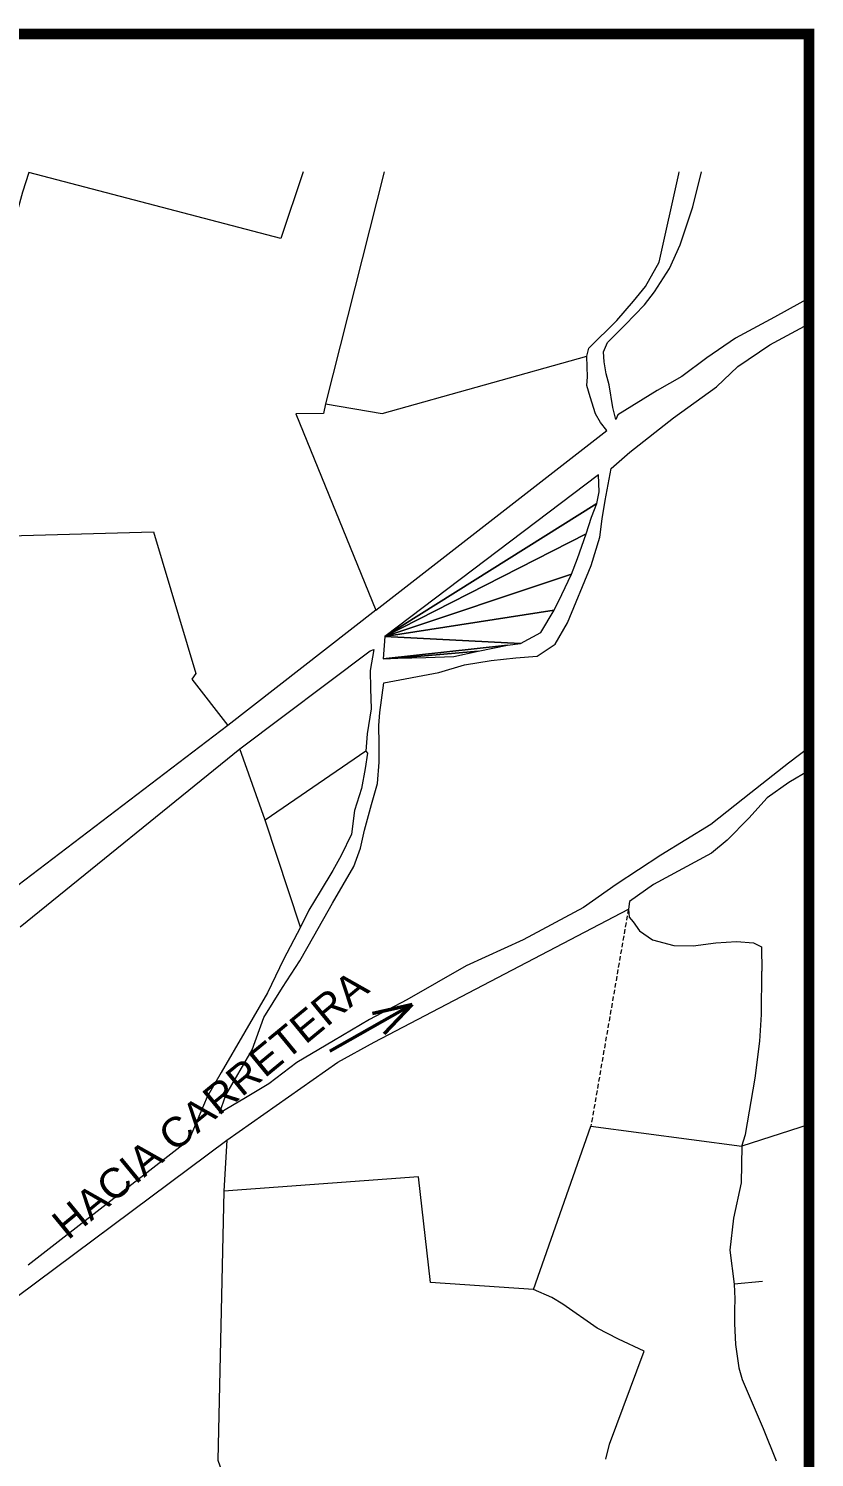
# Model space of a CAD drawing. Header units: millimetres. Extents: x -3245 to 2970, y 1153 to 3965.
# Drawn here: x 490 to 533.2, y 2645 to 2723.5 of the extents above; entities that cross this region are included whole.
import ezdxf

# ---------------------------------------------------------------- set-up
doc = ezdxf.new("R2010")
doc.units = ezdxf.units.MM
doc.linetypes.add('HIDDEN', pattern=[0.375, 0.25, -0.125])
for name, color, linetype in [('2', 1, 'Continuous'), ('3', 7, 'Continuous'), ('4', 7, 'Continuous'), ('CVL_CUADCON_TX', 2, 'Continuous')]:
    doc.layers.add(name, color=color, linetype=linetype)
doc.styles.add('PUNTOS PI', font='arial.ttf', dxfattribs={"height": 2.75})

msp = doc.modelspace()

# ---------------------------------------------------------------- hatches: boundary and pattern name
h = msp.add_hatch(color=9)
h.dxf.hatch_style = 1
h.paths.add_polyline_path([(482.8503, 2650.1334), (480.6705, 2655.1364), (477.2994, 2652.9167, -0.2652043), (473.1335, 2646.0697), (473.3549, 2645.0905), (473.6345, 2643.6005), (473.7314, 2643.224)])
h.paths.add_polyline_path([(477.2994, 2652.9167), (472.1925, 2649.5542), (472.7489, 2647.6912), (473.0021, 2646.6511), (473.1335, 2646.0697, 0.2652043)])
h.paths.add_polyline_path([(484.3543, 2644.6718), (496.0663, 2644.6718), (496.0663, 2648.5572), (484.3543, 2648.5572)], flags=9)

# ---------------------------------------------------------------- linework, layer by layer
at = {"color": 7, "lineweight": 50}
for p, q in [((506.576, 2667.3027), (511.1034, 2669.8827)), ((511.1034, 2669.8827), (508.9263, 2669.3892)), ((511.1034, 2669.8827), (509.5691, 2668.2613))]:
    msp.add_line(p, q, dxfattribs=at)
at = {"const_width": 0.5892}
msp.add_lwpolyline([(532.9225, 2723.2134), (391.5083, 2723.2134), (391.5083, 2590.6376), (532.9225, 2590.6376)], close=True, dxfattribs=at)
at = {"layer": '2', "color": 1, "linetype": 'Continuous', "lineweight": 5}
for p, q in [((500.9631, 2685.2069), (489.4325, 2676.4146)), ((489.5646, 2674.1473), (501.6347, 2683.9225)), ((503.0208, 2680.0035), (501.6347, 2683.9225)), ((508.5633, 2683.801), (503.0208, 2680.0035)), ((504.9649, 2674.1314), (503.0208, 2680.0035)), ((517.7664, 2654.2145), (520.928, 2663.1913)), ((520.928, 2663.1913), (529.2242, 2662.0866)), ((532.9225, 2663.2875), (529.2242, 2662.0866)), ((498.8318, 2662.4144), (490, 2655.5464)), ((500.9187, 2662.4177), (500.7547, 2659.6223)), ((530.3698, 2654.6502), (528.8071, 2654.5127))]:
    msp.add_line(p, q, dxfattribs=at)
for points in [[(533.1061, 2708.7995), (531.0227, 2707.6433), (528.8853, 2706.4861), (527.304, 2705.4115), (525.9197, 2704.3946), (524.5669, 2703.6125), (522.4149, 2702.2748), (522.2937, 2702.0204), (522.1374, 2702.6839), (521.9345, 2703.9231), (521.7612, 2704.5323), (521.6589, 2705.1969), (521.6309, 2705.7369), (521.837, 2706.2631), (522.8088, 2707.2182), (523.8678, 2708.3191), (524.4302, 2709.0322), (525.2518, 2710.3267), (525.8395, 2711.6169), (526.5381, 2713.7198), (527.0099, 2715.6281)], [(532.9225, 2684.0056), (531.7836, 2683.1399), (529.7269, 2681.5158), (527.5286, 2679.763), (524.7711, 2678.0897), (522.3183, 2676.4762), (520.525, 2675.1993), (517.2117, 2673.4255), (514.0718, 2671.9972), (510.8142, 2670.1344), (508.7653, 2669.0508), (506.7722, 2667.8784), (504.7613, 2666.6875), (503.2177, 2665.5235), (501.937, 2664.7427), (500.5133, 2663.9053), (500.8549, 2664.8845), (502.3017, 2667.3798), (502.9524, 2669.1575), (503.983, 2670.8162), (504.9274, 2672.2752), (505.694, 2673.6227), (506.7216, 2675.4435), (507.8894, 2677.4651), (508.2667, 2678.4631), (508.4821, 2679.4579), (508.8696, 2680.8704), (509.2079, 2682.0297), (509.2941, 2683.2022), (509.2937, 2684.193), (509.2749, 2685.2015), (509.3335, 2685.9232), (509.5551, 2687.5487), (512.5668, 2688.1279), (513.9803, 2688.5509), (515.4513, 2688.7767), (516.7978, 2688.9282), (517.9834, 2689.0226), (518.9609, 2689.6716), (519.6405, 2690.8554), (520.9495, 2693.9965), (521.4242, 2695.5548), (521.5494, 2696.5659), (521.7105, 2697.5778), (522.0378, 2699.3314), (523.0644, 2700.2334), (525.4763, 2702.1164), (527.8374, 2703.8182), (529.004, 2704.9391), (530.763, 2706.1252), (532.6689, 2707.1519)], [(501.6347, 2683.9225), (508.8027, 2689.3179), (508.9992, 2689.3937), (508.8048, 2688.2371), (508.8052, 2687.2463), (508.8439, 2686.1301), (508.6355, 2684.7571), (508.5633, 2683.801)], [(508.5633, 2683.801), (508.6553, 2683.6946), (508.5271, 2682.8455), (508.3137, 2681.7426), (507.9405, 2680.5286), (507.7668, 2679.2283), (507.1947, 2678.0645), (506.7421, 2677.2454), (506.0441, 2676.0793), (505.4155, 2675.0586), (504.9649, 2674.1314)], [(532.9225, 2682.7343), (531.8033, 2682.0774), (530.6138, 2681.2263), (529.6091, 2680.1084), (528.4259, 2678.9152), (527.5577, 2678.1962), (524.3693, 2676.4788), (523.0555, 2675.5353), (522.9912, 2675.1198), (523.0355, 2674.6702), (523.2561, 2674.4222), (523.6071, 2673.9244), (524.3179, 2673.4334), (525.4932, 2673.1133), (526.555, 2673.0973), (527.7932, 2673.2647), (528.9252, 2673.3401), (529.8621, 2673.2677), (530.316, 2673.042), (530.3228, 2671.7091)], [(500.9187, 2662.4177), (507.0097, 2666.7119), (509.0222, 2667.8127), (522.9912, 2675.1198)], [(504.9649, 2674.1314), (504.0265, 2672.3483), (503.1611, 2670.5124), (501.9053, 2668.3811), (500.5976, 2666.1406), (499.8311, 2664.7932), (498.8318, 2662.4144)], [(529.2242, 2662.0866), (529.4279, 2662.739), (529.9642, 2665.8296), (530.2146, 2667.8519), (530.313, 2669.331), (530.3228, 2671.7091)], [(475.6175, 2643.3857), (476.1126, 2643.8454), (478.1151, 2645.4864), (480.9181, 2647.611), (482.6698, 2649.1933), (484.9265, 2650.713), (487.2903, 2652.2708), (500.9187, 2662.4177)], [(529.2242, 2662.0866), (529.1897, 2660.0684), (528.7759, 2658.133), (528.5746, 2656.3818), (528.8071, 2654.5127)], [(517.7664, 2654.2145), (512.1103, 2654.5942), (511.4447, 2660.4003), (500.7547, 2659.6223), (500.4178, 2644.826), (502.3343, 2639.4758)], [(521.7537, 2644.8861), (521.9541, 2645.7185), (523.8564, 2650.8164), (522.4406, 2651.4923), (521.2782, 2652.0829), (519.3824, 2653.4162), (518.7819, 2653.7832), (517.7664, 2654.2145)], [(528.8071, 2654.5127), (528.8402, 2653.7027), (528.816, 2653.0717), (528.8293, 2652.3513), (528.8867, 2651.1995), (529.0547, 2649.9056), (529.2465, 2649.2607), (530.3937, 2646.5801), (531.1106, 2644.7922)]]:
    msp.add_lwpolyline(points, dxfattribs=at)
at = {"layer": '3', "color": 1, "linetype": 'HIDDEN', "lineweight": 5}
msp.add_line((522.9912, 2675.1198), (520.928, 2663.1913), dxfattribs=at)
at = {"layer": '4', "color": 1, "linetype": 'Continuous', "lineweight": 5}
for p, q in [((503.8842, 2711.9775), (490.0362, 2715.5896)), ((505.1062, 2715.6281), (503.8842, 2711.9775)), ((509.4612, 2702.3631), (520.6998, 2705.5031)), ((506.3345, 2702.877), (506.2391, 2702.3521)), ((506.3345, 2702.877), (509.4612, 2702.3631)), ((506.2391, 2702.3521), (504.7093, 2702.3307)), ((504.7093, 2702.3307), (509.1033, 2691.5394)), ((487.0257, 2695.5727), (496.8795, 2695.8486)), ((509.1033, 2691.5394), (500.9631, 2685.2069)), ((498.9909, 2687.7458), (500.9631, 2685.2069))]:
    msp.add_line(p, q, dxfattribs=at)
for points in [[(490.0362, 2715.5896), (489.6783, 2714.52), (489.1062, 2712.3835), (488.7397, 2710.8093), (488.2346, 2708.9443), (487.6765, 2707.0242), (487.5482, 2704.2476), (487.265, 2702.0625), (487.1043, 2700.0599), (487.0931, 2697.7537)], [(509.5632, 2715.6281), (506.3345, 2702.877)], [(520.8177, 2705.9377), (522.3545, 2707.4618), (523.2703, 2708.524), (523.939, 2709.3292), (524.6876, 2710.6764), (525.7669, 2715.5246), (525.7882, 2715.6281)], [(509.1033, 2691.5394), (521.8011, 2701.4166), (521.451, 2701.8603), (521.1903, 2702.3418), (520.8851, 2703.2728), (520.7115, 2703.9), (520.7388, 2704.369), (520.7284, 2704.9272), (520.6998, 2705.5031), (520.8177, 2705.9377)], [(496.8795, 2695.8486), (499.2188, 2688.0744), (498.9909, 2687.7458)]]:
    msp.add_lwpolyline(points, dxfattribs=at)

# ---------------------------------------------------------------- texts
at = {"layer": 'CVL_CUADCON_TX', "color": 7, "insert": (491.1454, 2658.148), "char_height": 1.626263, "width": 23.011301, "attachment_point": 1, "rotation": 39.46816, "style": 'PUNTOS PI'}
msp.add_mtext('HACIA CARRETERA ', dxfattribs=at)

# ---------------------------------------------------------------- meshes
at = {"layer": '2', "color": 1, "linetype": 'Continuous', "lineweight": 5}
mesh = msp.add_polyface(dxfattribs=at)
corners = [(521.264, 2697.4072), (509.5976, 2690.1076), (520.6652, 2695.7386), (519.8608, 2693.5256), (518.9081, 2691.5441), (517.0532, 2689.7076), (516.3531, 2689.6224), (509.5124, 2688.8809), (514.7402, 2689.2857), (510.3214, 2688.9142), (521.3427, 2698.9759), (521.3778, 2698.0579), (520.9539, 2696.6627), (520.1867, 2694.3785), (519.3237, 2692.4166), (518.1752, 2690.3233), (513.3961, 2689.0082), (511.8501, 2688.943)]
mesh.append_faces([[corners[k] for k in face] for face in [(1, 0, 11, 10), (8, 9, 17, 16)]], dxfattribs={"vtx0": -1, "color": 1})
mesh.append_faces([[corners[k] for k in face] for face in [(0, 1, 2, 12), (2, 1, 3, 13), (3, 1, 4, 14), (4, 1, 5, 15)]], dxfattribs={"vtx0": -1, "vtx1": -1, "color": 1})
mesh.append_faces([[corners[k] for k in face] for face in [(5, 1, 7, 6), (6, 7, 9, 8)]], dxfattribs={"vtx0": -1, "vtx2": -1, "color": 1})

doc.saveas('drawing.dxf')
